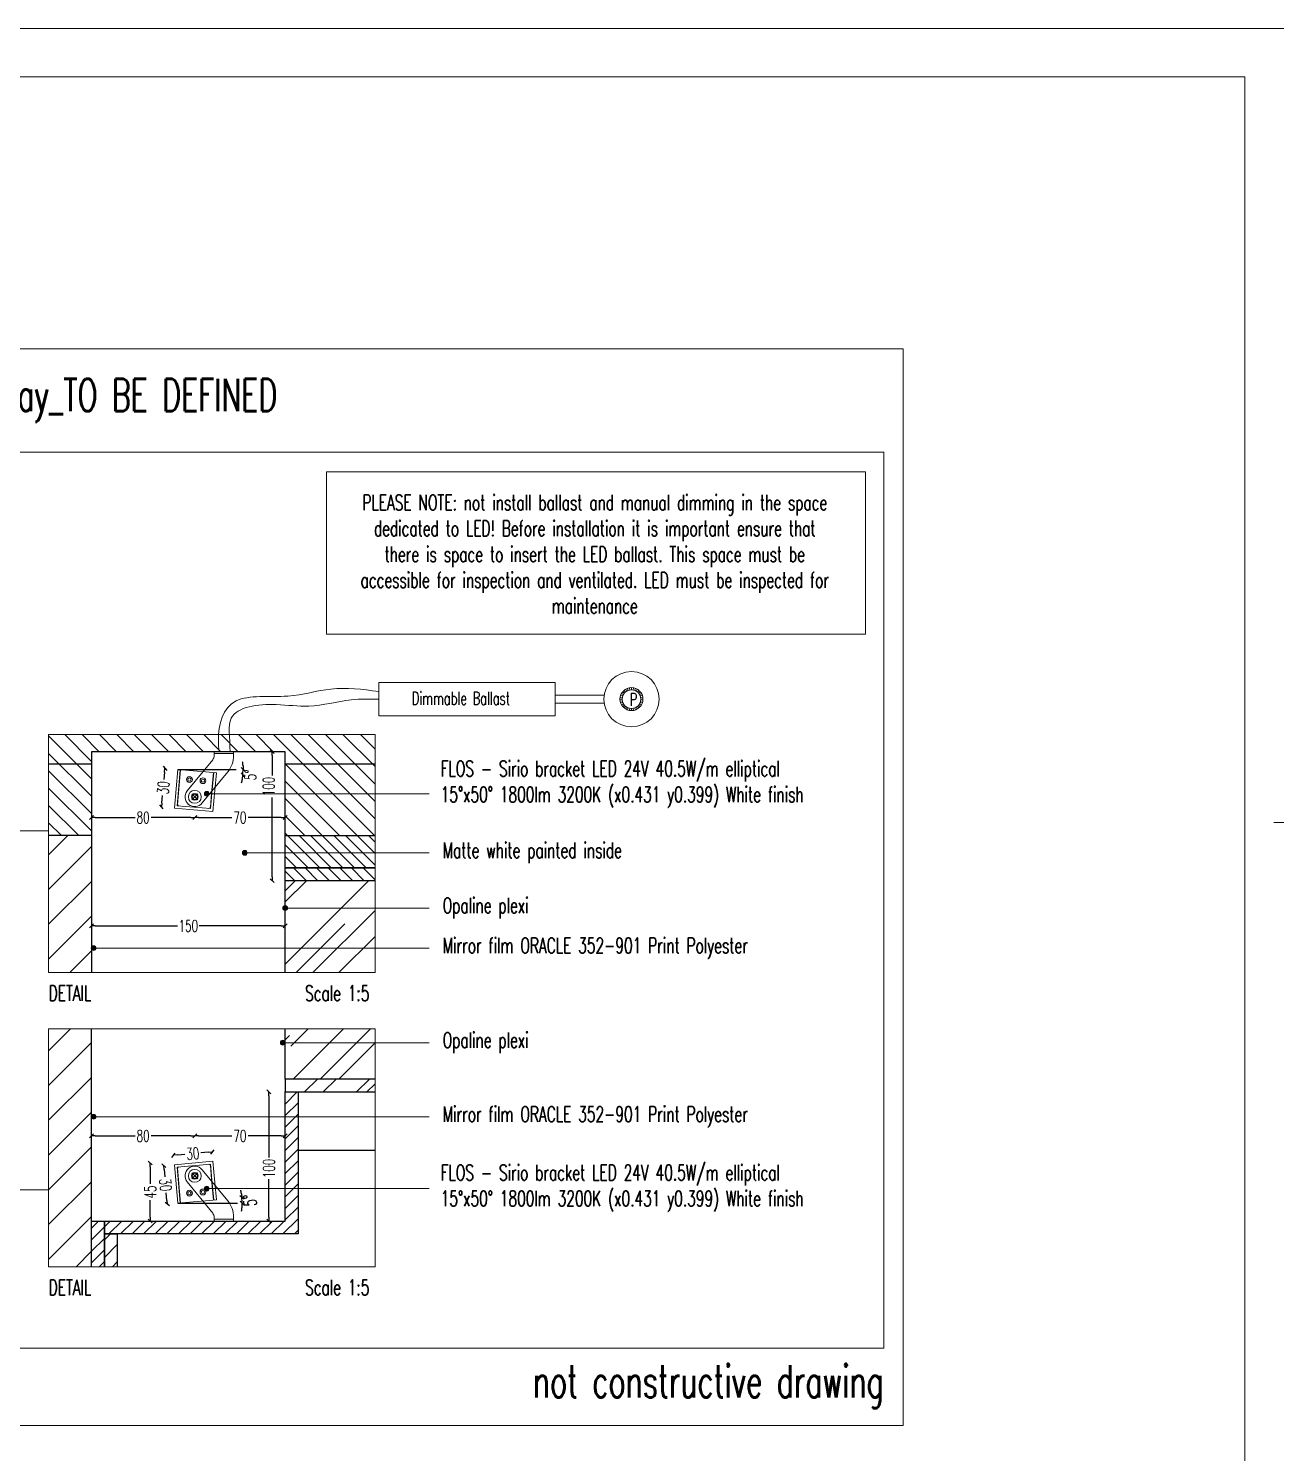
# Model space of a CAD drawing. Header units: millimetres. Extents: x 1734 to 22014, y 983 to 3953.
# Drawn here: x 15084 to 16050, y 1980 to 3083 of the extents above; entities that cross this region are included whole.
import ezdxf

# ---------------------------------------------------------------- set-up
doc = ezdxf.new("R2010")
doc.units = ezdxf.units.MM
doc.layers.add('LD_base', color=144, linetype='Continuous')
doc.layers.add('LD_quote', color=242, linetype='Continuous')
doc.layers.add('LD_light', color=240, linetype='Continuous', lineweight=5)
doc.layers.add('LD_text', color=7, linetype='Continuous', lineweight=9)
doc.styles.add('SIMPLEX', font='SIMPLEX.SHX', dxfattribs={"width": 0.65})
doc.dimstyles.new('Illuminazione 1_100', dxfattribs={"dimtxt": 9, "dimasz": 3, "dimexe": 0.05, "dimexo": 0.05, "dimgap": 1.5, "dimtad": 0, "dimdec": 0, "dimlfac": -1, "dimzin": 0, "dimdsep": 46, "dimtxsty": 'SIMPLEX', "dimblk": 'LINEET2S', "dimcen": 0, "dimdle": 0.1, "dimse1": 1, "dimse2": 1, "dimclrd": 7, "dimclrt": 256, "dimadec": 0, "dimazin": 0, "dimtfac": 1, "dimtdec": 0, "dimtix": 1, "dimtmove": 2, "dimatfit": 3, "dimldrblk": 'OBLIQUE', "dimfxl": 1, "dimtolj": 1, "dimarcsym": 0})

# ---------------------------------------------------------------- blocks, each defined once
blk = doc.blocks.new('a2')
at = {"layer": 'LD_text'}
blk.add_line((1485, -615), (1460, -615), dxfattribs=at)
for points in [[(-1485, -2100), (-1485, 0), (1485, 0), (1485, -2100)], [(-1437.5, -2062.5), (-1437.5, -37.5), (1437.5, -37.5), (1437.5, -2062.5)]]:
    blk.add_lwpolyline(points, close=True, dxfattribs=at)
blk = doc.blocks.new('pot')
at = {"layer": 'LD_light', "color": 0, "lineweight": 0}
for p, q in [((10035.7, 1634.4), (10032.4, 1635.6)), ((10036.7, 1636.7), (10033.7, 1638.4)), ((10038.2, 1638.7), (10035.5, 1640.9)), ((10039.9, 1640.5), (10037.7, 1643.1)), ((10042, 1641.9), (10040.3, 1644.9)), ((10044.3, 1643), (10043.1, 1646.2)), ((10046.7, 1643.6), (10046.1, 1647)), ((10049.2, 1647.3), (10049.2, 1643.8)), ((10051.7, 1643.6), (10052.3, 1647)), ((10054.1, 1643), (10055.3, 1646.2)), ((10056.3, 1641.9), (10058.1, 1644.9)), ((10058.4, 1640.5), (10060.6, 1643.1)), ((10060.2, 1638.7), (10062.8, 1640.9)), ((10061.6, 1636.7), (10064.6, 1638.4)), ((10062.7, 1634.4), (10065.9, 1635.6)), ((10031.3, 1629.5), (10034.8, 1629.5)), ((10035, 1632), (10031.6, 1632.6)), ((10035, 1627), (10031.6, 1626.4)), ((10035.7, 1624.6), (10032.4, 1623.4)), ((10036.7, 1622.3), (10033.7, 1620.6)), ((10038.2, 1620.2), (10035.5, 1618)), ((10039.9, 1618.5), (10037.7, 1615.8)), ((10042, 1617), (10040.3, 1614)), ((10044.3, 1616), (10043.1, 1612.7)), ((10046.7, 1615.3), (10046.1, 1611.9)), ((10049.2, 1615.1), (10049.2, 1611.6)), ((10051.7, 1615.3), (10052.3, 1611.9)), ((10054.1, 1616), (10055.3, 1612.7)), ((10056.3, 1617), (10058.1, 1614)), ((10058.4, 1618.5), (10060.6, 1615.8)), ((10060.2, 1620.2), (10062.8, 1618)), ((10061.6, 1622.3), (10064.6, 1620.6)), ((10062.7, 1624.6), (10065.9, 1623.4)), ((10063.3, 1632), (10066.7, 1632.6)), ((10063.3, 1627), (10066.7, 1626.4)), ((10063.5, 1629.5), (10067, 1629.5))]:
    blk.add_line(p, q, dxfattribs=at)
for radius in [42.8, 17.8, 14.4]:
    blk.add_circle((10049.2, 1629.5), radius, dxfattribs=at)
blk = doc.blocks.new('A$C4D103354')
at = {"layer": 'LD_text'}
blk.add_hatch(color=256, dxfattribs=at).paths.add_polyline_path([(0, 3.5, 1), (7, 3.5, 1)])
blk.add_circle((3.5, 3.5), 3.5, dxfattribs=at)
blk = doc.blocks.new('linearesiriobracketside')
at = {"layer": 'LD_light'}
for p, q in [((1.5, 1), (-1.5, 1)), ((-1.5, 1), (-1.5, -2)), ((1.3, 0.8), (-1.3, 0.8)), ((-1.3, 0.8), (-1.3, -2)), ((-1.28, 0.7), (-1.28, -2)), ((1.27, 0.7), (1.27, -0.38)), ((1.3, 0.8), (1.3, -0.41)), ((1.5, 1), (1.5, -0.65)), ((0, -2), (-1.5, -2)), ((0.67, -2), (0, -2))]:
    blk.add_line(p, q, dxfattribs=at)
at = {"layer": 'LD_light', "color": 253}
for p, q in [((1.27, -0.38), (1.27, -2)), ((1.3, -0.41), (1.3, -2)), ((1.5, -0.65), (1.5, -2)), ((0.67, -2), (1.5, -2))]:
    blk.add_line(p, q, dxfattribs=at)
at = {"layer": 'LD_light'}
for radius in [0.225, 0.125]:
    blk.add_circle((-0.53, -1.3), radius, dxfattribs=at)
at = {"layer": 'LD_light', "color": 253}
for radius in [0.225, 0.125]:
    blk.add_circle((0.52, -1.3), radius, dxfattribs=at)
at = {"layer": 'LD_light'}
for centre, start, end in [((-1.17, 0.7), 90, 180), ((1.17, 0.7), 0, 90)]:
    blk.add_arc(centre, 0.1, start, end, dxfattribs=at)
blk = doc.blocks.new('brachetsiriobracketside')
at = {"layer": 'LD_light', "color": 253}
for p, q in [((-2.02, 3.73), (-2.48, 3.27)), ((-2.48, 3.73), (-2.02, 3.27))]:
    blk.add_line(p, q, dxfattribs=at)
at = {"layer": 'LD_light'}
for p, q in [((-1.67, 3.97), (0.3, 1.57)), ((-2.83, 3.03), (-0.86, 0.62)), ((-0.75, 0.3), (-0.75, 0)), ((-0.75, 0.15), (0.75, 0.15)), ((-0.75, 0), (0.75, 0)), ((0.75, 0.3), (0.75, 0))]:
    blk.add_line(p, q, dxfattribs=at)
for radius in [0.5, 0.25, 0.2]:
    blk.add_circle((-2.25, 3.5), radius, dxfattribs=at)
for centre, radius, start, end in [((-2.25, 3.5), 0.75, 39.2451, 219.2451), ((-1.25, 0.3), 2, 0, 39.2451), ((-1.25, 0.3), 0.5, 0, 39.2451)]:
    blk.add_arc(centre, radius, start, end, dxfattribs=at)
blk = doc.blocks.new('LINEET2S')
blk.add_line((-1, 0), (0, 0))
at = {"color": 5}
blk.add_line((0.5, 0.5), (-0.5, -0.5), dxfattribs=at)
blk = doc.blocks.new('*D253')
at = {"layer": 'DEFPOINTS', "color": 0, "transparency": 16777216}
for p in [(15132.9, 2432.5), (15282.9, 2432.5), (15132.9, 2387.5)]:
    blk.add_point(p, dxfattribs=at)
at = {"layer": 'LD_quote', "color": 7, "lineweight": -2, "transparency": 16777216}
for p, q in [((15135.9, 2387.5), (15199.5, 2387.5)), ((15279.9, 2387.5), (15216.4, 2387.5))]:
    blk.add_line(p, q, dxfattribs=at)
at = {"layer": 'LD_quote', "color": 7, "lineweight": -2, "transparency": 16777216, "xscale": 3, "yscale": 3, "zscale": 3, "rotation": 180}
blk.add_blockref('LINEET2S', (15132.9, 2387.5), dxfattribs=at)
at = {"layer": 'LD_quote', "color": 7, "lineweight": -2, "transparency": 16777216, "xscale": 3, "yscale": 3, "zscale": 3}
blk.add_blockref('LINEET2S', (15282.9, 2387.5), dxfattribs=at)
at = {"layer": 'LD_quote', "transparency": 16777216, "insert": (15207.9, 2387.5), "char_height": 9, "attachment_point": 5, "style": 'SIMPLEX'}
blk.add_mtext('\\A1;150', dxfattribs=at)
blk = doc.blocks.new('_Oblique')
at = {"color": 0, "linetype": 'ByBlock', "lineweight": -2}
blk.add_line((-0.5, -0.5), (0.5, 0.5), dxfattribs=at)
blk = doc.blocks.new('*D254')
at = {"layer": 'DEFPOINTS', "color": 0, "transparency": 16777216}
for p in [(15272.8, 2522.5), (15282.9, 2522.5), (15282.9, 2422.5)]:
    blk.add_point(p, dxfattribs=at)
at = {"layer": 'LD_quote', "color": 7, "lineweight": -2, "transparency": 16777216}
for p, q in [((15272.8, 2519.5), (15272.8, 2504)), ((15272.8, 2425.5), (15272.8, 2487))]:
    blk.add_line(p, q, dxfattribs=at)
at = {"layer": 'LD_quote', "color": 7, "lineweight": -2, "transparency": 16777216, "xscale": 3, "yscale": 3, "zscale": 3}
for p, rotation in [((15272.8, 2522.5), 90), ((15272.8, 2422.5), 270)]:
    blk.add_blockref('LINEET2S', p, dxfattribs=dict(at, rotation=rotation))
at = {"layer": 'LD_quote', "transparency": 16777216, "insert": (15270.1, 2495.5), "char_height": 9, "attachment_point": 5, "rotation": 90, "style": 'SIMPLEX'}
blk.add_mtext('\\A1;100', dxfattribs=at)
blk = doc.blocks.new('*D255')
at = {"layer": 'DEFPOINTS', "color": 0, "transparency": 16777216}
for p in [(15132.9, 2487.5), (15212.9, 2487.5), (15132.9, 2471.4)]:
    blk.add_point(p, dxfattribs=at)
at = {"layer": 'LD_quote', "color": 7, "lineweight": -2, "transparency": 16777216}
for p, q in [((15135.9, 2471.4), (15166.7, 2471.4)), ((15209.9, 2471.4), (15179.2, 2471.4))]:
    blk.add_line(p, q, dxfattribs=at)
at = {"layer": 'LD_quote', "color": 7, "lineweight": -2, "transparency": 16777216, "xscale": 3, "yscale": 3, "zscale": 3, "rotation": 180}
blk.add_blockref('LINEET2S', (15132.9, 2471.4), dxfattribs=at)
at = {"layer": 'LD_quote', "color": 7, "lineweight": -2, "transparency": 16777216, "xscale": 3, "yscale": 3, "zscale": 3}
blk.add_blockref('LINEET2S', (15212.9, 2471.4), dxfattribs=at)
at = {"layer": 'LD_quote', "transparency": 16777216, "insert": (15172.9, 2471.4), "char_height": 9, "attachment_point": 5, "style": 'SIMPLEX'}
blk.add_mtext('\\A1;80', dxfattribs=at)
blk = doc.blocks.new('*D215')
at = {"layer": 'DEFPOINTS', "color": 0, "transparency": 16777216}
for p in [(15212.9, 2487.5), (15282.9, 2487.5), (15282.9, 2471.4)]:
    blk.add_point(p, dxfattribs=at)
at = {"layer": 'LD_quote', "color": 7, "lineweight": -2, "transparency": 16777216}
for p, q in [((15215.9, 2471.4), (15241.7, 2471.4)), ((15279.9, 2471.4), (15254.2, 2471.4))]:
    blk.add_line(p, q, dxfattribs=at)
at = {"layer": 'LD_quote', "color": 7, "lineweight": -2, "transparency": 16777216, "xscale": 3, "yscale": 3, "zscale": 3, "rotation": 180}
blk.add_blockref('LINEET2S', (15212.9, 2471.4), dxfattribs=at)
at = {"layer": 'LD_quote', "color": 7, "lineweight": -2, "transparency": 16777216, "xscale": 3, "yscale": 3, "zscale": 3}
blk.add_blockref('LINEET2S', (15282.9, 2471.4), dxfattribs=at)
at = {"layer": 'LD_quote', "transparency": 16777216, "insert": (15247.9, 2471.4), "char_height": 9, "attachment_point": 5, "style": 'SIMPLEX'}
blk.add_mtext('\\A1;70', dxfattribs=at)
blk = doc.blocks.new('*D256')
at = {"layer": 'DEFPOINTS', "color": 0, "transparency": 16777216}
for p in [(15199.7, 2508.7), (15187.2, 2479.7), (15197.1, 2478.8)]:
    blk.add_point(p, dxfattribs=at)
at = {"layer": 'LD_quote', "color": 7, "lineweight": -2, "transparency": 16777216}
for p, q in [((15189.5, 2506.6), (15189, 2500.8)), ((15187.4, 2482.7), (15187.9, 2488.4))]:
    blk.add_line(p, q, dxfattribs=at)
at = {"layer": 'LD_quote', "color": 7, "lineweight": -2, "transparency": 16777216, "xscale": 3, "yscale": 3, "zscale": 3}
for p, rotation in [((15189.8, 2509.6), 85.00000000001953), ((15187.2, 2479.7), 265.0000000000195)]:
    blk.add_blockref('LINEET2S', p, dxfattribs=dict(at, rotation=rotation))
at = {"layer": 'LD_quote', "transparency": 16777216, "insert": (15188.5, 2494.6), "char_height": 9, "attachment_point": 5, "rotation": 85, "style": 'SIMPLEX'}
blk.add_mtext('\\A1;30', dxfattribs=at)
blk = doc.blocks.new('*D257')
at = {"layer": 'DEFPOINTS', "color": 0, "transparency": 16777216}
for p in [(15199.7, 2508.7), (15221.3, 2506.8), (15229.6, 2506.1), (15245, 2508.7), (15250.4, 2507.2)]:
    blk.add_point(p, dxfattribs=at)
at = {"layer": 'LD_quote', "color": 7, "lineweight": -2, "transparency": 16777216}
for start, end in [(3.3942, 6.7883), (355, 360), (348.2117, 351.6058)]:
    blk.add_arc((15199.7, 2508.7), 50.6, start, end, dxfattribs=at)
at = {"layer": 'LD_quote', "color": 7, "lineweight": -2, "transparency": 16777216, "xscale": 3, "yscale": 3, "zscale": 3}
for p, rotation in [((15250.2, 2504.3), 83.30291429449963), ((15250.4, 2508.7), 271.6970857055132)]:
    blk.add_blockref('LINEET2S', p, dxfattribs=dict(at, rotation=rotation))
at = {"layer": 'LD_quote', "transparency": 16777216, "insert": (15256.1, 2504.4), "char_height": 9, "attachment_point": 5, "rotation": 85.6883, "style": 'SIMPLEX'}
blk.add_mtext('\\A1;5°', dxfattribs=at)
blk = doc.blocks.new('*D258')
at = {"layer": 'DEFPOINTS', "color": 0, "transparency": 16777216}
for p in [(15282.9, 2258.9), (15270.3, 2158.9), (15282.9, 2158.9)]:
    blk.add_point(p, dxfattribs=at)
at = {"layer": 'LD_quote', "color": 7, "lineweight": -2, "transparency": 16777216}
for p, q in [((15270.3, 2255.9), (15270.3, 2208.1)), ((15270.3, 2161.9), (15270.3, 2191.2))]:
    blk.add_line(p, q, dxfattribs=at)
at = {"layer": 'LD_quote', "color": 7, "lineweight": -2, "transparency": 16777216, "xscale": 3, "yscale": 3, "zscale": 3}
for p, rotation in [((15270.3, 2258.9), 90), ((15270.3, 2158.9), 270)]:
    blk.add_blockref('LINEET2S', p, dxfattribs=dict(at, rotation=rotation))
at = {"layer": 'LD_quote', "transparency": 16777216, "insert": (15270.3, 2199.6), "char_height": 9, "attachment_point": 5, "rotation": 90, "style": 'SIMPLEX'}
blk.add_mtext('\\A1;100', dxfattribs=at)
blk = doc.blocks.new('*D259')
at = {"layer": 'DEFPOINTS', "color": 0, "transparency": 16777216}
for p in [(15282.9, 2224.8), (15212.9, 2193.9), (15282.9, 2193.9)]:
    blk.add_point(p, dxfattribs=at)
at = {"layer": 'LD_quote', "color": 7, "lineweight": -2, "transparency": 16777216}
for p, q in [((15215.9, 2224.8), (15241.7, 2224.8)), ((15279.9, 2224.8), (15254.2, 2224.8))]:
    blk.add_line(p, q, dxfattribs=at)
at = {"layer": 'LD_quote', "color": 7, "lineweight": -2, "transparency": 16777216, "xscale": 3, "yscale": 3, "zscale": 3, "rotation": 180}
blk.add_blockref('LINEET2S', (15212.9, 2224.8), dxfattribs=at)
at = {"layer": 'LD_quote', "color": 7, "lineweight": -2, "transparency": 16777216, "xscale": 3, "yscale": 3, "zscale": 3}
blk.add_blockref('LINEET2S', (15282.9, 2224.8), dxfattribs=at)
at = {"layer": 'LD_quote', "transparency": 16777216, "insert": (15247.9, 2224.8), "char_height": 9, "attachment_point": 5, "style": 'SIMPLEX'}
blk.add_mtext('\\A1;70', dxfattribs=at)
blk = doc.blocks.new('*D216')
at = {"layer": 'DEFPOINTS', "color": 0, "transparency": 16777216}
for p in [(15132.9, 2224.8), (15132.9, 2193.9), (15212.9, 2193.9)]:
    blk.add_point(p, dxfattribs=at)
at = {"layer": 'LD_quote', "color": 7, "lineweight": -2, "transparency": 16777216}
for p, q in [((15135.9, 2224.8), (15166.7, 2224.8)), ((15209.9, 2224.8), (15179.2, 2224.8))]:
    blk.add_line(p, q, dxfattribs=at)
at = {"layer": 'LD_quote', "color": 7, "lineweight": -2, "transparency": 16777216, "xscale": 3, "yscale": 3, "zscale": 3, "rotation": 180}
blk.add_blockref('LINEET2S', (15132.9, 2224.8), dxfattribs=at)
at = {"layer": 'LD_quote', "color": 7, "lineweight": -2, "transparency": 16777216, "xscale": 3, "yscale": 3, "zscale": 3}
blk.add_blockref('LINEET2S', (15212.9, 2224.8), dxfattribs=at)
at = {"layer": 'LD_quote', "transparency": 16777216, "insert": (15172.9, 2224.8), "char_height": 9, "attachment_point": 5, "style": 'SIMPLEX'}
blk.add_mtext('\\A1;80', dxfattribs=at)
blk = doc.blocks.new('*D260')
at = {"layer": 'DEFPOINTS', "color": 0, "transparency": 16777216}
for p in [(15221.3, 2174.5), (15229.6, 2175.2), (15249.5, 2175.5), (15199.7, 2172.6), (15246, 2172.6)]:
    blk.add_point(p, dxfattribs=at)
at = {"layer": 'LD_quote', "color": 7, "lineweight": -2, "transparency": 16777216}
for start, end in [(8.4462, 11.8923), (360, 5), (353.1077, 356.5538)]:
    blk.add_arc((15199.7, 2172.6), 49.9, start, end, dxfattribs=at)
at = {"layer": 'LD_quote', "color": 7, "lineweight": -2, "transparency": 16777216, "xscale": 3, "yscale": 3, "zscale": 3}
for p, rotation in [((15249.4, 2177), 276.723083632068), ((15249.6, 2172.6), 88.27691636793674)]:
    blk.add_blockref('LINEET2S', p, dxfattribs=dict(at, rotation=rotation))
at = {"layer": 'LD_quote', "transparency": 16777216, "insert": (15255.7, 2174.8), "char_height": 10, "attachment_point": 5, "rotation": 92.2263, "style": 'SIMPLEX'}
blk.add_mtext('\\A1;5°', dxfattribs=at)
blk = doc.blocks.new('*D217')
at = {"layer": 'DEFPOINTS', "color": 0, "transparency": 16777216}
for p in [(15226.4, 2212.4), (15197.1, 2202.5), (15227, 2205.1)]:
    blk.add_point(p, dxfattribs=at)
at = {"layer": 'LD_quote', "color": 7, "lineweight": -2, "transparency": 16777216}
for p, q in [((15199.5, 2210.1), (15205.2, 2210.6)), ((15223.4, 2212.2), (15217.6, 2211.7))]:
    blk.add_line(p, q, dxfattribs=at)
at = {"layer": 'LD_quote', "color": 7, "lineweight": -2, "transparency": 16777216, "xscale": 3, "yscale": 3, "zscale": 3}
for p, rotation in [((15196.5, 2209.8), 185.0000000000044), ((15226.4, 2212.4), 5.000000000004421)]:
    blk.add_blockref('LINEET2S', p, dxfattribs=dict(at, rotation=rotation))
at = {"layer": 'LD_quote', "transparency": 16777216, "insert": (15211.4, 2211.1), "char_height": 9, "attachment_point": 5, "rotation": 5, "style": 'SIMPLEX'}
blk.add_mtext('\\A1;30', dxfattribs=at)
blk = doc.blocks.new('*D261')
at = {"layer": 'DEFPOINTS', "color": 0, "transparency": 16777216}
for p in [(15197.1, 2202.5), (15191.6, 2171.9), (15199.7, 2172.6)]:
    blk.add_point(p, dxfattribs=at)
at = {"layer": 'LD_quote', "color": 7, "lineweight": -2, "transparency": 16777216}
for p, q in [((15189.2, 2198.8), (15189.7, 2193.1)), ((15191.3, 2174.9), (15190.8, 2180.6))]:
    blk.add_line(p, q, dxfattribs=at)
at = {"layer": 'LD_quote', "color": 7, "lineweight": -2, "transparency": 16777216, "xscale": 3, "yscale": 3, "zscale": 3}
for p, rotation in [((15189, 2201.8), 94.99999999998083), ((15191.6, 2171.9), 274.9999999999808)]:
    blk.add_blockref('LINEET2S', p, dxfattribs=dict(at, rotation=rotation))
at = {"layer": 'LD_quote', "transparency": 16777216, "insert": (15190.3, 2186.9), "char_height": 9, "attachment_point": 5, "rotation": 275, "style": 'SIMPLEX'}
blk.add_mtext('\\A1;30', dxfattribs=at)
blk = doc.blocks.new('*D218')
at = {"layer": 'DEFPOINTS', "color": 0, "transparency": 16777216}
for p in [(15212.1, 2203.8), (15178.4, 2158.9), (15212.1, 2158.9)]:
    blk.add_point(p, dxfattribs=at)
at = {"layer": 'LD_quote', "color": 7, "lineweight": -2, "transparency": 16777216}
for p, q in [((15178.4, 2200.8), (15178.4, 2187.6)), ((15178.4, 2161.9), (15178.4, 2175.1))]:
    blk.add_line(p, q, dxfattribs=at)
at = {"layer": 'LD_quote', "color": 7, "lineweight": -2, "transparency": 16777216, "xscale": 3, "yscale": 3, "zscale": 3}
for p, rotation in [((15178.4, 2203.8), 90), ((15178.4, 2158.9), 270)]:
    blk.add_blockref('LINEET2S', p, dxfattribs=dict(at, rotation=rotation))
at = {"layer": 'LD_quote', "transparency": 16777216, "insert": (15178.4, 2181.3), "char_height": 9, "attachment_point": 5, "rotation": 90, "style": 'SIMPLEX'}
blk.add_mtext('\\A1;45', dxfattribs=at)

msp = doc.modelspace()

# ---------------------------------------------------------------- hatches: boundary and pattern name
at = {"layer": 'LD_base'}
h = msp.add_hatch(dxfattribs=at)
h.set_pattern_fill('ANSI31', color=253, scale=3, angle=90, style=0)
h.set_pattern_definition([(135, (17166.292, 899.13), (-6.735192, -6.735192), [])])
h.paths.add_polyline_path([(15099.754, 2535.683), (15099.754, 2457.44), (15132.939, 2457.44), (15132.939, 2522.455), (15282.934, 2522.455), (15282.934, 2457.44), (15352.531, 2457.44), (15352.531, 2535.683)])
h = msp.add_hatch(dxfattribs=at)
h.set_pattern_fill('ANSI31', color=253, scale=6)
h.set_pattern_definition([(45, (17166.292, 899.13), (-13.47038, 13.47038), [])])
h.paths.add_polyline_path([(15099.754, 2457.455), (15099.754, 2351.326), (15132.939, 2351.326), (15132.939, 2457.455)])
h = msp.add_hatch(dxfattribs=at)
h.set_pattern_fill('ANSI31', color=253, scale=2, angle=-90.000029, style=0)
h.set_pattern_definition([(314.99997, (17166.292, 899.13), (4.49013, 4.490126), [])])
h.paths.add_polyline_path([(15352.531, 2432.453), (15352.531, 2457.455), (15282.934, 2457.455), (15282.934, 2432.455)])
h = msp.add_hatch(dxfattribs=at)
h.set_pattern_fill('ANSI31', color=253, scale=2, angle=-90.000029, style=0)
h.set_pattern_definition([(315, (15357.905, 1986.714), (4.49013, 4.49013), [])])
h.paths.add_polyline_path([(15352.538, 2422.455), (15352.538, 2432.455), (15282.934, 2432.455), (15282.934, 2422.455)])
h = msp.add_hatch(dxfattribs=at)
h.set_pattern_fill('AR-RROOF', color=151, scale=2, angle=44.999971, style=0)
h.set_pattern_definition([(45, (15357.905, 1986.714), (43.105, 114.947), [762, -101.6, 254, -50.8]), (45, (15387.72, 2052.45), (-83.696, 11.854), [152.4, -16.764, 304.8, -38.1]), (45, (15345.332, 2035.207), (162.7223, 210.8563), [406.4, -71.12, 203.2, -50.8])])
h.paths.add_polyline_path([(15352.531, 2351.326), (15352.531, 2422.453), (15282.934, 2422.455), (15282.934, 2351.326)])
h = msp.add_hatch(dxfattribs=at)
h.set_pattern_fill('ANSI31', color=253, scale=6)
h.set_pattern_definition([(45, (17166.292, 3360.545), (-13.47038, 13.47038), [])])
h.paths.add_polyline_path([(15099.754, 2123.43), (15132.939, 2123.43), (15132.939, 2307.787), (15099.754, 2307.787)])
h = msp.add_hatch(dxfattribs=at)
h.set_pattern_fill('AR-RROOF', color=151, scale=2, angle=44.999971, style=0)
h.set_pattern_definition([(45, (15357.905, 2015.014), (43.105, 114.947), [762, -101.6, 254, -50.8]), (45, (15387.72, 2080.75), (-83.696, 11.854), [152.4, -16.764, 304.8, -38.1]), (45, (15345.332, 2063.508), (162.7223, 210.8563), [406.4, -71.12, 203.2, -50.8])])
h.paths.add_polyline_path([(15352.531, 2268.855), (15352.531, 2307.787), (15282.934, 2307.787), (15282.934, 2268.855)])
h = msp.add_hatch(dxfattribs=at)
h.set_pattern_fill('AR-RROOF', color=151, scale=2, angle=44.999971, style=0)
h.set_pattern_definition([(44.99997, (49898.42, -35643.716), (43.105287, 114.947257), [762, -101.6, 254, -50.8]), (44.99997, (49928.236, -35577.98), (-83.69598, 11.85398), [152.4, -16.764, 304.8, -38.1]), (44.99997, (49885.85, -35595.223), (162.722347, 210.856332), [406.4, -71.12, 203.2, -50.8])])
h.paths.add_polyline_path([(15352.531, 2258.855), (15352.531, 2268.855), (15282.927, 2268.855), (15282.927, 2258.855)])
h = msp.add_hatch(dxfattribs=at)
h.set_pattern_fill('ANSI31', color=253, scale=2)
h.set_pattern_definition([(45, (17166.292, 3360.545), (-4.490128, 4.490128), [])])
h.paths.add_polyline_path([(15292.927, 2258.855), (15292.927, 2148.856), (15142.934, 2148.856), (15142.934, 2158.856), (15282.927, 2158.856), (15282.927, 2258.855)])
h.paths.add_polyline_path([(15132.934, 2123.43), (15142.934, 2123.43), (15142.934, 2158.856), (15132.934, 2158.856)])
h = msp.add_hatch(dxfattribs=at)
h.set_pattern_fill('ANSI31', color=253, scale=3, angle=-0.000029, style=0)
h.set_pattern_definition([(44.99997, (47943.554, -8941.704), (-6.7351887, 6.7351955), [])])
h.paths.add_polyline_path([(15142.934, 2123.43), (15152.934, 2123.43), (15152.934, 2148.856), (15142.934, 2148.856), (15142.934, 2158.856)])

# ---------------------------------------------------------------- linework, layer by layer
for p, q in [((15282.934, 2522.455), (15132.939, 2522.455)), ((15132.939, 2522.455), (15132.939, 2351.326)), ((15282.934, 2422.455), (15282.934, 2522.455)), ((15292.927, 2213.855), (15352.531, 2213.855))]:
    msp.add_line(p, q, dxfattribs=at)
at = {"layer": 'LD_base', "color": 253}
for p, q in [((15199.734, 2508.687), (15245.004, 2508.687)), ((15199.734, 2172.625), (15246.04, 2172.625))]:
    msp.add_line(p, q, dxfattribs=at)
at = {"layer": 'LD_base'}
for points in [[(15132.939, 2512.745), (15099.754, 2512.745)], [(15352.531, 2512.744), (15282.934, 2512.745)], [(15132.939, 2457.455), (15099.754, 2457.455)], [(15352.531, 2432.453), (15282.934, 2432.455), (15282.934, 2457.455), (15352.531, 2457.453)], [(15282.934, 2351.326), (15282.934, 2457.455)], [(15282.934, 2457.44), (15352.531, 2457.44)], [(15352.531, 2422.453), (15282.934, 2422.455), (15282.934, 2432.455), (15352.531, 2432.453)], [(15132.939, 2123.43), (15132.939, 2307.787)], [(15282.927, 2268.858), (15282.934, 2268.858), (15282.934, 2307.787)], [(15352.531, 2268.855), (15282.927, 2268.855), (15282.927, 2307.787)], [(15352.531, 2268.855), (15282.927, 2268.855), (15282.927, 2258.855), (15352.531, 2258.855)], [(15292.927, 2258.855), (15292.927, 2148.856), (15142.934, 2148.856), (15142.934, 2158.856), (15282.927, 2158.856), (15282.927, 2258.855), (15292.927, 2258.855)], [(15132.934, 2123.43), (15132.934, 2158.856), (15142.934, 2158.856), (15142.934, 2123.43)], [(15142.934, 2123.43), (15142.934, 2148.856), (15152.934, 2148.856), (15152.934, 2123.43)]]:
    msp.add_lwpolyline(points, dxfattribs=at)
at = {"layer": 'LD_light', "lineweight": 0}
for p, q in [((15529.959, 2566.277, 0), (15492.003, 2566.277, 0)), ((15529.959, 2559.988, 0), (15492.003, 2559.988, 0))]:
    msp.add_line(p, q, dxfattribs=at)
at = {"layer": 'LD_light', "lineweight": 0, "elevation": 0}
msp.add_lwpolyline([(15355.358, 2576.137), (15492.003, 2576.137), (15492.003, 2550.129), (15355.358, 2550.129)], close=True, dxfattribs=at)
at = {"layer": 'LD_light'}
for points, knots in [([(15231.747, 2522.455), (15231.441, 2525.334), (15230.264, 2540.875), (15238.102, 2568.971), (15284.475, 2562.556), (15319.121, 2573.377), (15342.832, 2570.953), (15355.358, 2568.967)], [30.03020717, 30.03020717, 30.03020717, 30.03020717, 39.44873926, 80.90719843, 120.76720665, 154.71359692, 191.99490636, 191.99490636, 191.99490636, 191.99490636]), ([(15240.245, 2522.455), (15240.253, 2533.754), (15235.097, 2556.08), (15272.575, 2560.622), (15303.854, 2555.69), (15330.119, 2563.508), (15348.274, 2563.315), (15355.358, 2563.014)], [32.4563288, 32.4563288, 32.4563288, 32.4563288, 57.71237082, 96.0578997, 121.13225715, 154.35224648, 175.57736321, 175.57736321, 175.57736321, 175.57736321])]:
    msp.add_open_spline(points, degree=3, knots=knots, dxfattribs=at)
at = {"layer": 'LD_text'}
for p, q in [((14519.437, 2834.576), (15761.512, 2834.576)), ((15761.512, 2834.576), (15761.512, 2000.548)), ((14534.437, 2754.576), (15746.512, 2754.576)), ((15746.512, 2754.576), (15746.512, 2060.497)), ((15222.245, 2489.815), (15394.573, 2489.815)), ((14949.726, 2461.02, 0), (15099.754, 2461.02)), ((15251.678, 2444.086), (15394.573, 2444.086)), ((15282.934, 2401.328), (15394.573, 2401.328)), ((15134.614, 2370.3), (15394.573, 2370.3)), ((15281.107, 2297.03), (15394.573, 2297.03)), ((15134.614, 2239.663), (15394.573, 2239.663)), ((14949.726, 2183.042, 0), (15099.754, 2183.042)), ((15222.245, 2183.948), (15394.573, 2183.948)), ((15746.512, 2060.497), (14534.437, 2060.497)), ((15761.512, 2000.548), (14519.437, 2000.548))]:
    msp.add_line(p, q, dxfattribs=at)
for points in [[(15314.965, 2739.13), (15732.464, 2739.13), (15732.464, 2613.434), (15314.965, 2613.434)], [(15352.531, 2351.326), (15099.754, 2351.326), (15099.754, 2535.683), (15352.531, 2535.683)], [(15352.531, 2123.43), (15099.754, 2123.43), (15099.754, 2307.787), (15352.531, 2307.787)]]:
    msp.add_lwpolyline(points, close=True, dxfattribs=at)

# ---------------------------------------------------------------- block references
at = {"layer": 'LD_light', "lineweight": 0, "xscale": 0.5, "yscale": 0.5, "zscale": 0.5}
msp.add_blockref('pot', (10526.557, 1748.398, 0), dxfattribs=at)
at = {"layer": 'LD_light', "yscale": 10, "zscale": 10}
for name, p, xscale, rotation in [('brachetsiriobracketside', (15235.434, 2522.455), -10, 180), ('linearesiriobracketside', (15212.934, 2487.455), -10.00000000000001, 174.9999999999999), ('linearesiriobracketside', (15212.934, 2193.856), 10, 4.999999999999979)]:
    msp.add_blockref(name, p, dxfattribs=dict(at, xscale=xscale, rotation=rotation))
at = {"layer": 'LD_light', "xscale": 10, "yscale": 10, "zscale": 10}
msp.add_blockref('brachetsiriobracketside', (15235.434, 2158.856), dxfattribs=at)
at = {"layer": 'LD_text'}
msp.add_blockref('a2', (14588.729, 3082.667), dxfattribs=at)
at = {"layer": 'LD_text', "xscale": 0.5249952519748731, "yscale": 0.5249952519748731, "zscale": 0.5249952519748731}
for p in [(15220.407, 2487.977), (15249.84, 2442.248), (15281.096, 2399.491), (15132.776, 2368.463), (15279.269, 2295.192), (15132.776, 2237.825), (15220.407, 2182.11)]:
    msp.add_blockref('A$C4D103354', p, dxfattribs=at)

# ---------------------------------------------------------------- texts
at = {"layer": 'LD_text', "style": 'SIMPLEX'}
for s, insert, char_height, width, attachment_point in [('Detail 5 - Backlit with LED for Accessories display_TO BE DEFINED', (14534.437, 2794.576), 25, 1334.32946, 4), ('PLEASE NOTE: not install ballast and manual dimming in the space dedicated to LED! Before installation it is important ensure that there is space to insert the LED ballast. This space must be accessible for inspection and ventilated. LED must be inspected for maintenance', (15522.772, 2675.398), 12, 398.53761, 5), ('{\\C7;not constructive drawing}', (15746.512, 2030.539), 25, 426.04326, 6)]:
    msp.add_mtext(s, dxfattribs=dict(at, insert=insert, char_height=char_height, width=width, attachment_point=attachment_point))
at = {"layer": 'LD_text', "color": 0, "char_height": 10, "width": 148.30679, "attachment_point": 4, "style": 'SIMPLEX'}
for s, insert in [('{\\C7;Dimmable Ballast}', (15380.999, 2563.857, 0)), ('{\\C7;P}', (15549.702, 2562.85, 0))]:
    msp.add_mtext(s, dxfattribs=dict(at, insert=insert))
at = {"layer": 'LD_text', "color": 7, "char_height": 12, "style": 'SIMPLEX'}
for s, insert, width, attachment_point in [('FLOS - Sirio bracket LED 24V 40.5W/m elliptical\\P15°x50° 1800lm 3200K (x0.431 y0.399) White finish', (15403.421, 2497.328), 420.58147, 4), ('Matte white painted inside', (15404.978, 2444.086), 420.58147, 4), ('Opaline plexi', (15404.978, 2401.328), 420.58147, 4), ('Mirror film ORACLE 352-901 Print Polyester', (15404.978, 2370.3), 420.58147, 4), ('DETAIL', (15099.754, 2341.326), 134.51498, 1), ('Scale 1:5', (15298.404, 2341.326), 134.51498, 1), ('Opaline plexi', (15404.978, 2297.03), 420.58147, 4), ('Mirror film ORACLE 352-901 Print Polyester', (15404.978, 2239.663), 420.58147, 4), ('FLOS - Sirio bracket LED 24V 40.5W/m elliptical\\P15°x50° 1800lm 3200K (x0.431 y0.399) White finish', (15403.421, 2184.346), 420.58147, 4), ('DETAIL', (15099.754, 2113.43), 134.51498, 1), ('Scale 1:5', (15298.404, 2113.43), 134.51498, 1)]:
    msp.add_mtext(s, dxfattribs=dict(at, insert=insert, width=width, attachment_point=attachment_point))

# ---------------------------------------------------------------- dimensions: what is measured, and where the dimension line sits
at = {"layer": 'LD_quote'}
for base, p1, p2, picture, middle in [((15272.758, 2522.455), (15282.934, 2422.455), (15282.934, 2522.455), '*D254', (15270.136, 2495.514)), ((15270.289, 2158.856), (15282.927, 2258.855), (15282.927, 2158.856), '*D258', (15270.289, 2199.618))]:
    dim = msp.add_linear_dim(base=base, p1=p1, p2=p2, angle=90, dimstyle='Illuminazione 1_100', dxfattribs=at)
    dim.commit()
    dim.dimension.update_dxf_attribs({"geometry": picture, "text_midpoint": middle, "dimtype": 160})
for p1, p2, distance, picture, middle in [((15199.734, 2508.687), (15197.119, 2478.801), -9.987, '*D256', (15188.477, 2494.614)), ((15197.119, 2202.511), (15227.005, 2205.125), 7.324, '*D217', (15211.424, 2211.114)), ((15212.062, 2203.818), (15212.062, 2158.856), -33.667, '*D218', (15178.395, 2181.337)), ((15197.119, 2202.511), (15199.734, 2172.625), -8.184, '*D261', (15190.273, 2186.855))]:
    dim = msp.add_aligned_dim(p1=p1, p2=p2, distance=distance, dimstyle='Illuminazione 1_100', dxfattribs=at)
    dim.commit()
    dim.dimension.update_dxf_attribs({"geometry": picture, "text_midpoint": middle})
dim = msp.add_angular_dim_2l(base=(15250.362, 2507.214), line1=((15221.305, 2506.799), (15229.62, 2506.072)), line2=((15199.734, 2508.687), (15245.004, 2508.687)), dimstyle='Illuminazione 1_100', dxfattribs=at)
dim.commit()
dim.dimension.update_dxf_attribs({"geometry": '*D257', "text_midpoint": (15256.091, 2504.438), "dimtype": 162})
for base, p1, p2, picture, middle in [((15132.939, 2471.402), (15212.934, 2487.455), (15132.939, 2487.455), '*D255', (15172.936, 2471.402)), ((15282.934, 2471.402), (15212.934, 2487.455), (15282.934, 2487.455), '*D215', (15247.934, 2471.402)), ((15132.939, 2387.519), (15282.934, 2432.455), (15132.939, 2432.455), '*D253', (15207.936, 2387.519)), ((15132.939, 2224.783), (15212.934, 2193.856), (15132.939, 2193.856), '*D216', (15172.936, 2224.783)), ((15282.927, 2224.783), (15212.934, 2193.856), (15282.927, 2193.856), '*D259', (15247.93, 2224.783))]:
    dim = msp.add_linear_dim(base=base, p1=p1, p2=p2, dimstyle='Illuminazione 1_100', dxfattribs=at)
    dim.commit()
    dim.dimension.update_dxf_attribs({"geometry": picture, "text_midpoint": middle})
dim = msp.add_angular_dim_2l(base=(15249.535, 2175.526), line1=((15199.734, 2172.625), (15246.04, 2172.625)), line2=((15221.305, 2174.512), (15229.62, 2175.24)), dimstyle='Illuminazione 1_100', override={"dimtxt": 10}, dxfattribs=at)
dim.commit()
dim.dimension.update_dxf_attribs({"geometry": '*D260', "text_midpoint": (15255.705, 2174.801), "dimtype": 162})

doc.saveas('drawing.dxf')
